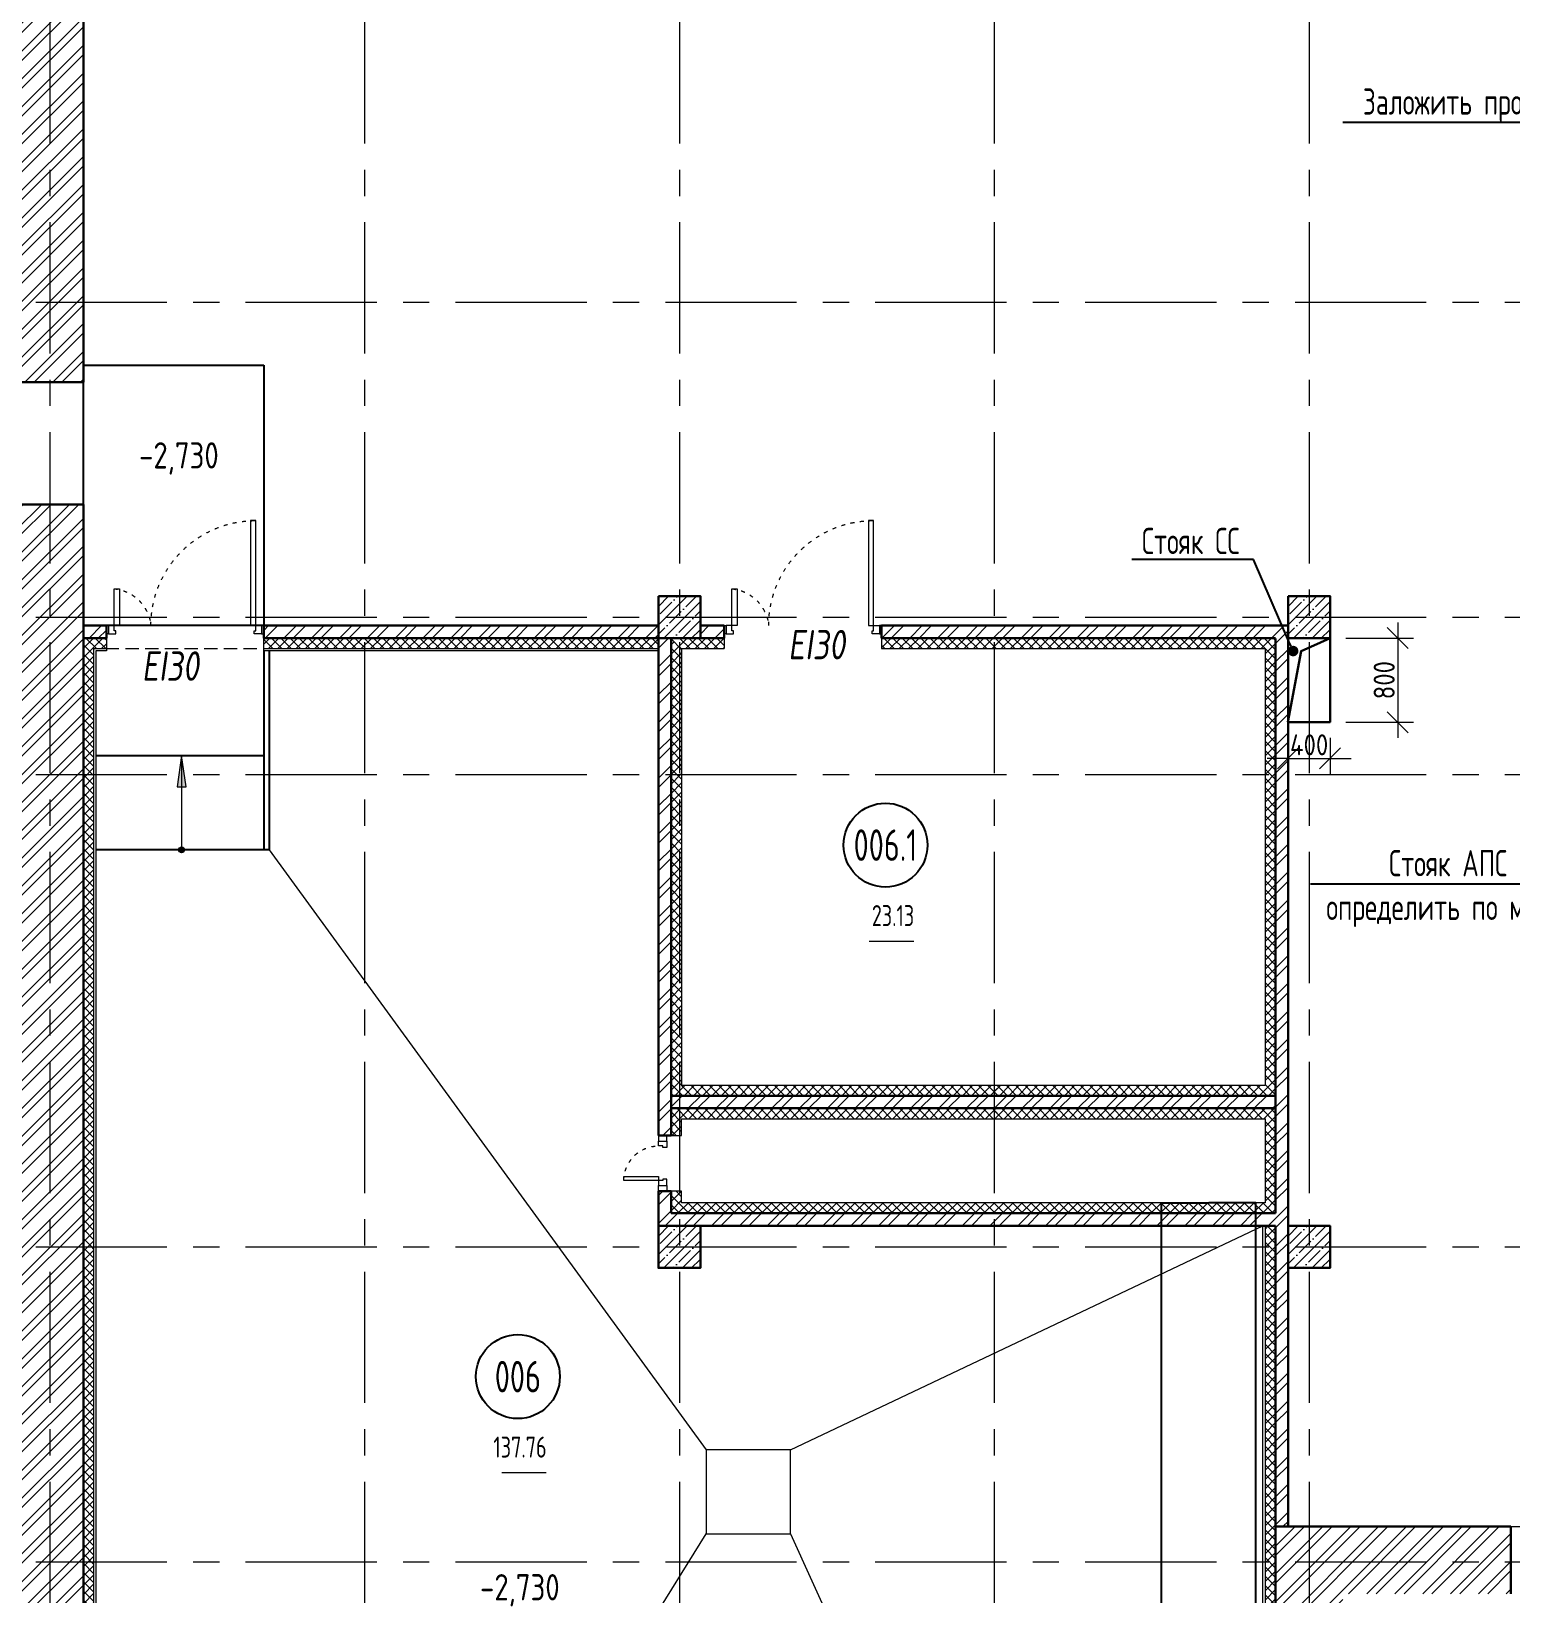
# Model space of a CAD drawing. Header units: millimetres. Extents: x -8689834 to 9419935, y 0 to 233063.
# Drawn here: x -347349 to -333251, y 91296 to 106183 of the extents above; entities that cross this region are included whole.
import ezdxf
from ezdxf import colors
from ezdxf.entities.mleader import LeaderData, LeaderLine
from ezdxf.enums import TextEntityAlignment as Align
from ezdxf.math import Vec2, Vec3

# ---------------------------------------------------------------- set-up
doc = ezdxf.new("R2010")
doc.units = ezdxf.units.MM
doc.header["$MEASUREMENT"] = 0
for name, pattern in [('ACAD_ISO03W100', [30, 12, -18]), ('ADSK_Штриховая_ш2 п1', [3, 2, -1]), ('CENTER', [2, 1.25, -0.25, 0.25, -0.25]), ('TRATTEGGIATA', [0.75, 0.5, -0.25])]:
    doc.linetypes.add(name, pattern=pattern)
doc.layers.get('0').update_dxf_attribs({"color": 250, "lineweight": 9})
for name, color, linetype, lineweight in [('АР_Двери', 175, 'Continuous', 18), ('АР_Колонны', 250, 'Continuous', 30), ('АР_Колонны Штрих', 250, 'Continuous', 5), ('АР_Лестницы', 250, 'Continuous', 15), ('АР_Маркер экспликации', 239, 'Continuous', 13), ('АР_МосжилНии_Стены', 127, 'Continuous', 30), ('АР_Номер помещения', 1, 'Continuous', 25), ('АР_Оси', 195, 'Continuous', 9), ('АР_Отметки', 250, 'Continuous', 15), ('АР_Перегородки кирпич', 244, 'Continuous', 30), ('АР_Перегородки_кирпич_Штрих', 244, 'Continuous', 5), ('АР_Помещения_площадь', 19, 'Continuous', 9), ('АР_тонкая линия', 250, 'Continuous', 0), ('АР_Штриховка кирпич', 250, 'Continuous', 9), ('Отв.СС', 234, 'Continuous', 9), ('Подвал', 250, 'Continuous', 30), ('СС_СКК_Лоток', 170, 'Continuous', 25), ('Штриховка', 7, 'Continuous', 5)]:
    doc.layers.add(name, color=color, linetype=linetype, lineweight=lineweight)
doc.layers.add('АР_ПБ_Двери', color=7, linetype='Continuous', lineweight=15, true_color=0xdb0000)
for name, color, linetype in [('АР_Таблицы', 250, 'Continuous'), ('м_0_воздухозабор', 132, 'Continuous'), ('М_ОВ-АР венткамеры', 132, 'Continuous'), ('Тонкая', 7, 'Continuous')]:
    doc.layers.add(name, color=color, linetype=linetype)
doc.styles.add('GOST Common', font='GOST Common.ttf', dxfattribs={"width": 0.9, "height": 200})
doc.styles.add('ISOCPEUR', font='isocpeur.ttf', dxfattribs={"width": 0.7})
doc.styles.get("Standard").update_dxf_attribs({"font": 'isocpeur.ttf', "width": 0.7})
doc.styles.add('Архитект', font='isocpeur.ttf', dxfattribs={"width": 0.8, "oblique": 8})
doc.dimstyles.new('ADSK_Основной_2_мм', dxfattribs={"dimscale": 304.8, "dimtxt": 201.142999, "dimasz": 0.656168, "dimexe": 0.492126, "dimexo": 0.492126, "dimgap": 0.098425, "dimtad": 1, "dimdec": 1, "dimrnd": 0.1, "dimdsep": 46, "dimtxsty": 'GOST Common', "dimblk1": 'OBLIQUE', "dimblk2": 'OBLIQUE', "dimsah": 1, "dimcen": 0.09, "dimdle": 0.492126, "dimazin": 2, "dimtfac": 1, "dimtdec": 4, "dimtix": 1, "dimtmove": 0, "dimatfit": 3, "dimfxl": 1, "dimtvp": 1, "dimtolj": 1, "dimtzin": 0, "dimlwd": 20, "dimlwe": 20, "dimarcsym": 2})

# ---------------------------------------------------------------- blocks, each defined once
blk = doc.blocks.new('*U259')
at = {"layer": 'АР_Номер помещения', "color": 7}
blk.add_circle((-21437, 450), 400, dxfattribs=at)
at = {"layer": 'АР_Помещения_площадь', "color": 7}
blk.add_line((-21168, -468), (-21591, -468), dxfattribs=at)
at = {"color": 7, "style": 'ISOCPEUR', "width": 0.7, "flags": 1}
blk.add_attdef('КАТЕГОРИЯ', (-499, -2092), '', height=250, dxfattribs=at)
at = {"layer": 'АР_Номер помещения', "color": 7, "style": 'ISOCPEUR', "width": 0.7}
blk.add_attdef('НОМЕР_ПОМЕЩЕНИЯ', text='', height=300, dxfattribs=at).set_placement((-21437, 450), align=Align.MIDDLE_CENTER)
at = {"layer": 'АР_Помещения_площадь', "color": 7, "lineweight": 30, "width": 0.7, "flags": 104}
blk.add_attdef('ИМЯ_ПОМЕЩЕНИЯ', text='', height=100, dxfattribs=at).set_placement((158, 1217), align=Align.MIDDLE_CENTER)
at = {"layer": 'АР_Помещения_площадь', "color": 7, "style": 'ISOCPEUR', "width": 0.7}
blk.add_attdef('ПЛОЩАДЬ_ПОМЕЩЕНИЯ', text='', height=200, dxfattribs=at).set_placement((-21163, -221), align=Align.MIDDLE_RIGHT)
blk = doc.blocks.new('Полуторная_на лестницу')
for points in [[(75, 80), (75, 1080), (125, 1080), (125, 80)], [(1375, 430), (1375, 80), (1425, 80), (1425, 430)]]:
    blk.add_lwpolyline(points, close=True)
for points in [[(0, 0), (0, 80), (20, 80), (20, 0), (0, 0)], [(20, 80), (20, 0), (90, 0), (90, 30), (75, 30), (75, 80), (20, 80)], [(1480, 80), (1480, 0), (1410, 0), (1410, 30), (1425, 30), (1425, 80), (1480, 80)], [(1500, 0), (1500, 80), (1480, 80), (1480, 0), (1500, 0)]]:
    blk.add_lwpolyline(points)
at = {"linetype": 'ACAD_ISO03W100', "ltscale": 3}
for centre, radius, start, end in [((75, 80), 1000, 0, 90), ((1465, 40), 392, 95.9075, 174.0925)]:
    blk.add_arc(centre, radius, start, end, dxfattribs=at)
blk = doc.blocks.new('_DotSmall')
at = {"color": 0, "linetype": 'ByBlock', "const_width": 0.5}
blk.add_lwpolyline([(-0.0625, 0, 1), (0.0625, 0, 1)], format="xyb", close=True, dxfattribs=at)
blk = doc.blocks.new('*U815')
h = blk.add_hatch(color=256)
h.dxf.hatch_style = 1
edge = h.paths.add_edge_path()
edge.add_arc((0, 0), 27.6, 359.64, 719.64)
h = blk.add_hatch(color=256)
h.dxf.hatch_style = 1
h.paths.add_polyline_path([(599, -44), (599, 44), (899, 0)])
blk.add_line((899, 0), (0, 0))
blk.add_lwpolyline([(599, 44), (599, -44), (899, 0), (599, 44)])
blk.add_circle((0, 0), 27.6)
blk = doc.blocks.new('_Dot')
at = {"color": 0, "linetype": 'ByBlock', "lineweight": -2}
blk.add_line((-0.5, 0), (-1, 0), dxfattribs=at)
at = {"color": 0, "linetype": 'ByBlock', "const_width": 0.5}
blk.add_lwpolyline([(-0.25, 0, 1), (0.25, 0, 1)], format="xyb", close=True, dxfattribs=at)
blk = doc.blocks.new('_Oblique')
at = {"color": 0, "linetype": 'ByBlock', "lineweight": -2}
blk.add_line((-0.5, -0.5), (0.5, 0.5), dxfattribs=at)
blk = doc.blocks.new('*D1382')
at = {"layer": 'Отв.СС', "color": 0, "lineweight": 20, "transparency": 16777216}
for p, q in [((-334327, 100551), (-334327, 99450)), ((-334822, 100401), (-334177, 100401)), ((-334822, 99600), (-334177, 99600))]:
    blk.add_line(p, q, dxfattribs=at)
at = {"layer": 'Отв.СС', "color": 0, "lineweight": 20, "transparency": 16777216, "xscale": 200, "yscale": 200, "zscale": 200}
for p, rotation in [((-334327, 100401), 90), ((-334327, 99600), 270)]:
    blk.add_blockref('_Oblique', p, dxfattribs=dict(at, rotation=rotation))
at = {"layer": 'Отв.СС', "color": 0, "transparency": 16777216, "insert": (-334457, 100000), "char_height": 200, "attachment_point": 5, "rotation": 90, "style": 'GOST Common'}
blk.add_mtext('\\A1;800', dxfattribs=at)
blk = doc.blocks.new('*D1383')
at = {"layer": 'Отв.СС', "color": 0, "lineweight": 20, "transparency": 16777216}
for p, q in [((-335372, 99450), (-335372, 99104)), ((-334972, 99450), (-334972, 99104)), ((-335372, 99254), (-335572, 99254)), ((-335372, 99254), (-334972, 99254)), ((-334972, 99254), (-334772, 99254))]:
    blk.add_line(p, q, dxfattribs=at)
at = {"layer": 'Отв.СС', "color": 0, "lineweight": 20, "transparency": 16777216, "xscale": 200, "yscale": 200, "zscale": 200}
blk.add_blockref('_Oblique', (-335372, 99254), dxfattribs=at)
at = {"layer": 'Отв.СС', "color": 0, "lineweight": 20, "transparency": 16777216, "xscale": 200, "yscale": 200, "zscale": 200, "rotation": 180}
blk.add_blockref('_Oblique', (-334972, 99254), dxfattribs=at)
at = {"layer": 'Отв.СС', "color": 0, "transparency": 16777216, "insert": (-335172, 99384), "char_height": 200, "attachment_point": 5, "style": 'GOST Common'}
blk.add_mtext('\\A1;400', dxfattribs=at)
blk = doc.blocks.new('*U289')
for points in [[(0, 0), (0, -80), (55, -80), (55, 0), (0, 0)], [(55, -80), (55, 0), (115, 0), (115, -40), (100, -40), (100, -80), (55, -80)], [(475, -80), (475, 0), (415, 0), (415, -40), (430, -40), (430, -80), (475, -80)], [(530, 0), (530, -80), (475, -80), (475, 0), (530, 0)]]:
    blk.add_lwpolyline(points)
blk.add_lwpolyline([(100, -80), (100, -410), (140, -410), (140, -80)], close=True)
at = {"linetype": 'ACAD_ISO03W100', "ltscale": 3}
blk.add_arc((100, -80), 330, 270, 0, dxfattribs=at)

msp = doc.modelspace()

# ---------------------------------------------------------------- hatches: boundary and pattern name
at = {"layer": 'АР_Колонны Штрих', "ltscale": 100}
h = msp.add_hatch(dxfattribs=at)
h.set_pattern_fill('ANSI35', color=256, scale=500)
h.set_pattern_definition([(45, (-1298424.17, 140672.16), (-88.388348, 88.388348), []), (45, (-1298335.78, 140672.16), (-88.388348, 88.388348), [156.25, -31.25, 0, -31.25])])
h.paths.add_polyline_path([(-340972.071, 100800.682), (-341372.071, 100800.682), (-341372.071, 100400.682), (-340972.071, 100400.682)])
h = msp.add_hatch(dxfattribs=at)
h.set_pattern_fill('ANSI35', color=256, scale=500)
h.set_pattern_definition([(45, (-1292424.17, 140672.16), (-88.388348, 88.388348), []), (45, (-1292335.78, 140672.16), (-88.388348, 88.388348), [156.25, -31.25, 0, -31.25])])
h.paths.add_polyline_path([(-334972.071, 100800.682), (-335372.071, 100800.682), (-335372.071, 100400.682), (-334972.071, 100400.682)])
h = msp.add_hatch(dxfattribs=at)
h.set_pattern_fill('ANSI35', color=256, scale=500)
h.set_pattern_definition([(45, (-1298424.17, 134672.16), (-88.388348, 88.388348), []), (45, (-1298335.78, 134672.16), (-88.388348, 88.388348), [156.25, -31.25, 0, -31.25])])
h.paths.add_polyline_path([(-340972.071, 94800.682), (-341372.071, 94800.682), (-341372.071, 94400.682), (-340972.071, 94400.682)])
h = msp.add_hatch(dxfattribs=at)
h.set_pattern_fill('ANSI35', color=256, scale=500)
h.set_pattern_definition([(45, (-1292424.17, 134672.16), (-88.388348, 88.388348), []), (45, (-1292335.78, 134672.16), (-88.388348, 88.388348), [156.25, -31.25, 0, -31.25])])
h.paths.add_polyline_path([(-334972.071, 94800.682), (-335372.071, 94800.682), (-335372.071, 94400.682), (-334972.071, 94400.682)])
at = {"layer": 'АР_Перегородки_кирпич_Штрих', "ltscale": 100}
h = msp.add_hatch(dxfattribs=at)
h.set_pattern_fill('ANSI32', color=256, scale=500)
h.set_pattern_definition([(45, (-1987.01, 0), (-132.58252, 132.58252), []), (45, (-1898.62, 0), (-132.58252, 132.58252), [])])
h.paths.add_polyline_path([(-346633.349, 100520.685), (-346852.192, 100520.682), (-346852.192, 100400.682), (-346633.349, 100400.682)])
h.paths.add_polyline_path([(-341372.071, 100520.715), (-345133.349, 100520.682), (-345133.349, 100440.685), (-345133.349, 100400.682), (-341372.071, 100400.682)])
h = msp.add_hatch(dxfattribs=at)
h.set_pattern_fill('ANSI32', color=256, scale=500)
h.paths.add_polyline_path([(-335372.192, 100516.93), (-339246.72, 100520.682), (-339246.766, 100400.682), (-335492.192, 100400.682), (-335492.192, 99100.682), (-335372.192, 99100.682)])
h.paths.add_polyline_path([(-335372.192, 99100.682), (-335492.192, 99100.682), (-335492.192, 94600.682), (-335372.192, 94600.682)])
h.paths.add_polyline_path([(-335372.192, 94600.682), (-335492.192, 94600.682), (-335492.192, 91935.682), (-335372.192, 91935.682)])
h.paths.add_polyline_path([(-340746.766, 100457.517), (-340746.766, 100456.101), (-340746.766, 100455.885)], flags=16)
h.paths.add_polyline_path([(-340746.766, 100440.685), (-340746.766, 100520.682), (-340972.071, 100520.462), (-340972.071, 100400.682), (-340746.766, 100400.682), (-340746.766, 100438.825)])
h = msp.add_hatch(dxfattribs=at)
h.set_pattern_fill('ANSI32', color=256, scale=500)
h.paths.add_polyline_path([(-341251.998, 100400.682), (-341371.998, 100400.682), (-341372.037, 95661.938), (-341252.037, 95661.936), (-341252.056, 95903.754), (-341252.058, 95903.754), (-341252.058, 95644.986), (-341252, 95644.986), (-341252, 95903.754), (-341252.056, 95903.754), (-341252.06, 95644.986), (-341252.058, 95644.986), (-341252.058, 95903.754)])
h = msp.add_hatch(dxfattribs=at)
h.set_pattern_fill('ANSI32', color=256, scale=500)
h.set_pattern_definition([(45, (0, 16.98), (-132.58252, 132.58252), []), (45, (88.39, 16.98), (-132.58252, 132.58252), [])])
h.paths.add_polyline_path([(-341252.056, 96040.662), (-341252.056, 95920.737), (-335592.192, 95920.737), (-335492.192, 95920.737), (-335492.192, 96040.662)])
h = msp.add_hatch(dxfattribs=at)
h.set_pattern_fill('ANSI32', color=256, scale=500)
h.paths.add_polyline_path([(-341251.963, 94920.607), (-341252.058, 95131.938), (-341372.067, 95131.938), (-341372.067, 94800.682), (-335492.192, 94800.682), (-335492.192, 94920.607)])
at = {"layer": 'АР_Штриховка кирпич', "ltscale": 100}
h = msp.add_hatch(dxfattribs=at)
h.set_pattern_fill('ANSI32', color=256, scale=500)
h.paths.add_polyline_path([(-347492.244, 102840.392), (-346852.14, 102840.392), (-346852.071, 106850.682), (-347492.192, 106340.682)])
h.paths.add_polyline_path([(-347492.101, 89148.636), (-346852.071, 89148.636), (-346852.143, 101675.392), (-347492.241, 101675.392)])
h.paths.add_polyline_path([(-346852.059, 87848.636), (-347492.083, 87848.636), (-347492.071, 83698.48), (-346852.071, 83698.48)])
h = msp.add_hatch(dxfattribs=at)
h.set_pattern_fill('ANSI32', color=256, scale=500)
h.set_pattern_definition([(45, (-1298418.67, 164822.8), (-132.58252, 132.58252), []), (45, (-1298330.29, 164822.8), (-132.58252, 132.58252), [])])
h.paths.add_polyline_path([(-335492.192, 83192.411), (-334852.192, 83192.411), (-334852.192, 91294.874), (-333250.926, 91296.087), (-333250.926, 91935.278), (-335492.192, 91935.682)])
at = {"layer": 'Штриховка', "transparency": 33554636}
h = msp.add_hatch(dxfattribs=at)
h.set_pattern_fill('ANSI37', color=256, scale=500)
h.paths.add_polyline_path([(-341371.998, 100400.682), (-344172.071, 100400.682), (-344172.071, 100300.682), (-341371.999, 100300.682)])
h.paths.add_polyline_path([(-344172.071, 100400.682), (-345133.707, 100400.682), (-345133.707, 100300.682), (-344172.071, 100300.682)])
h.paths.add_polyline_path([(-346633.35, 100400.682), (-346852.192, 100400.682), (-346852.192, 99100.682), (-346752.192, 99100.682), (-346752.192, 100300.682), (-346633.349, 100300.682)])
h.paths.add_polyline_path([(-346752.192, 99100.682), (-346852.192, 99100.682), (-346852.192, 94600.682), (-346752.192, 94600.682)])
h.paths.add_polyline_path([(-335492.192, 94800.682), (-335592.192, 94800.682), (-335592.192, 94600.682), (-335492.192, 94600.682)])
h.paths.add_polyline_path([(-335492.192, 95920.737), (-338172.071, 95920.737), (-338172.071, 95820.717), (-335592.192, 95820.699), (-335592.192, 95020.645), (-335592.192, 94920.607), (-335492.192, 94920.607)])
h.paths.add_polyline_path([(-336922.834, 83292.411), (-336923, 83192.411), (-335492.192, 83192.411), (-335492.192, 91935.682), (-335492.192, 94600.682), (-335592.192, 94600.682), (-335592.192, 83292.411)])
h.paths.add_polyline_path([(-337042.996, 83192.411), (-337042.831, 83292.411), (-341231.827, 83292.411), (-341231.827, 82785.682), (-346752.192, 82785.682), (-346752.192, 87848.636), (-346852.192, 87848.636), (-346852.192, 82685.682), (-341131.827, 82685.682), (-341131.827, 83192.411)])
h = msp.add_hatch(dxfattribs=at)
h.set_pattern_fill('ANSI37', color=256, scale=500)
h.paths.add_polyline_path([(-338172.071, 96140.696), (-341152.006, 96140.736), (-341152.001, 99100.28), (-341252.001, 99100.682), (-341252.006, 96040.737), (-338172.071, 96040.696)])
h.paths.add_polyline_path([(-335592.212, 96140.662), (-338172.071, 96140.696), (-338172.071, 96040.696), (-335592.213, 96040.662)])
h.paths.add_polyline_path([(-341251.998, 100400.682), (-341151.998, 100300.014), (-341152.001, 99100.682), (-341252.001, 99100.682)])
h = msp.add_hatch(dxfattribs=at)
h.set_pattern_fill('ANSI37', color=256, scale=500)
h.paths.add_polyline_path([(-338172.071, 100400.682), (-339246.766, 100400.682), (-339246.766, 100300.682), (-338172.071, 100300.682)])
h.paths.add_polyline_path([(-335492.192, 100400.682), (-338172.071, 100400.682), (-338172.071, 100300.682), (-335592.192, 100300.682), (-335592.192, 99100.682), (-335492.192, 99100.682)])
h.paths.add_polyline_path([(-335492.192, 99100.682), (-335592.192, 99100.682), (-335592.191, 96140.662), (-338172.071, 96140.696), (-338172.071, 96040.696), (-335592.213, 96040.662), (-335492.192, 96040.662)])
h.paths.add_polyline_path([(-340746.766, 100400.682), (-341172.071, 100400.682), (-341172.071, 99100.682), (-341152.001, 99100.682), (-341151.998, 100300.682), (-340746.766, 100300.682)])
h = msp.add_hatch(dxfattribs=at)
h.set_pattern_fill('ANSI37', color=256, scale=500)
h.paths.add_polyline_path([(-338172.071, 95920.737), (-341172.071, 95920.737), (-341172.071, 95661.935), (-341152.066, 95661.935), (-341152.058, 95820.737), (-338172.071, 95820.737)])
h.paths.add_polyline_path([(-335592.192, 95920.737), (-338172.071, 95920.737), (-338172.071, 95820.737), (-335592.192, 95820.699)])
h.paths.add_polyline_path([(-335592.192, 95020.682), (-338172.071, 95020.682), (-338172.071, 94920.704), (-335592.192, 94920.682)])
h.paths.add_polyline_path([(-338172.071, 95020.682), (-341152.058, 95020.682), (-341152.058, 95131.938), (-341172.071, 95131.938), (-341172.071, 94920.744), (-338172.071, 94920.704)])
h.paths.add_polyline_path([(-341172.071, 95131.938), (-341252.058, 95131.938), (-341252.058, 94920.745), (-341172.071, 94920.744)])
h.paths.add_polyline_path([(-341172.071, 95920.737), (-341252.007, 95920.737), (-341252.007, 95661.936), (-341172.071, 95661.935)])
h = msp.add_hatch(dxfattribs=at)
h.set_pattern_fill('ANSI37', color=256, scale=500)
h.paths.add_polyline_path([(-346482.192, 89524.659), (-346752.192, 89524.659), (-346752.192, 94600.682), (-346852.192, 94600.682), (-346852.192, 89424.659), (-346482.192, 89424.659)])
h.paths.add_polyline_path([(-346482.192, 89304.659), (-346852.192, 89304.659), (-346852.192, 89148.636), (-346752.192, 89148.636), (-346752.192, 89204.659), (-346482.192, 89204.659)])

# ---------------------------------------------------------------- linework, layer by layer
at = {"color": 1, "lineweight": 30}
msp.add_lwpolyline([(-335372.071, 100400.688), (-334972.084, 100400.688), (-334972.084, 99600.311), (-335372.071, 99600.311)], close=True, dxfattribs=at)
at = {"layer": 'АР_Колонны', "ltscale": 100}
for points in [[(-341372.071, 100800.682), (-340972.071, 100800.682), (-340972.071, 100400.682), (-341372.071, 100400.682)], [(-335372.071, 100800.682), (-334972.071, 100800.682), (-334972.071, 100400.682), (-335372.071, 100400.682)], [(-341372.071, 94800.682), (-340972.071, 94800.682), (-340972.071, 94400.682), (-341372.071, 94400.682)], [(-335372.071, 94800.682), (-334972.071, 94800.682), (-334972.071, 94400.682), (-335372.071, 94400.682)]]:
    msp.add_lwpolyline(points, close=True, dxfattribs=at)
at = {"layer": 'АР_МосжилНии_Стены', "ltscale": 100}
for p, q in [((-346852.192, 102840.392), (-346852.192, 106850.682)), ((-346852.192, 102840.392), (-347492.192, 102840.392)), ((-346852.192, 101675.392), (-347492.192, 101675.392)), ((-346852.192, 89276.668), (-346852.192, 101675.392)), ((-335492.192, 91935.682), (-333250.926, 91935.682)), ((-335492.192, 83192.411), (-335492.192, 91935.682)), ((-333250.926, 91935.682), (-333250.926, 91295.682))]:
    msp.add_line(p, q, dxfattribs=at)
at = {"layer": 'АР_Оси', "linetype": 'CENTER', "ltscale": 1000}
for p, q in [((-347172.071, 134363.151), (-347172.071, 78630.803)), ((-344172.071, 134363.151), (-344172.071, 78630.803)), ((-341172.071, 134363.151), (-341172.071, 78630.803)), ((-338172.071, 134363.151), (-338172.071, 78630.803)), ((-335172.071, 134363.151), (-335172.071, 78630.803)), ((-359305.765, 103600.682), (-276127.363, 103600.682)), ((-359305.765, 100600.682), (-276127.363, 100600.682)), ((-359305.765, 99100.682), (-276127.363, 99100.682)), ((-359305.765, 94600.682), (-276127.363, 94600.682)), ((-359305.765, 91600.682), (-276127.363, 91600.682))]:
    msp.add_line(p, q, dxfattribs=at)
at = {"layer": 'АР_Перегородки кирпич', "linetype": 'Continuous', "ltscale": 100}
for p, q in [((-346852.192, 100520.682, -1.378), (-346633.349, 100520.685, -1.084)), ((-346633.349, 100400.682, -1.084), (-346633.349, 100520.685, -1.084)), ((-345133.349, 100520.682, -1.084), (-341372.071, 100520.715, 1.924)), ((-345133.349, 100400.685, -1.084), (-345133.349, 100520.685, -1.084)), ((-340972.071, 100520.682), (-340746.766, 100520.682)), ((-340746.766, 100400.682, -1.196), (-340746.766, 100520.682, -1.196)), ((-339246.766, 100400.682), (-339246.766, 100520.682)), ((-339246.766, 100520.682), (-335372.071, 100520.682)), ((-346852.192, 100400.682, -1.378), (-346633.349, 100400.682, -1.084)), ((-345133.349, 100400.682, -1.084), (-340746.766, 100400.682, -1.196)), ((-341372.067, 95661.938), (-341371.998, 100400.682)), ((-341371.998, 100400.682), (-341251.998, 100400.682)), ((-341251.998, 100400.682), (-341252.007, 95661.936)), ((-339246.766, 100400.682, -1.266), (-335492.192, 100400.682, -1.442)), ((-335492.192, 100396.934), (-335492.192, 94920.607)), ((-335372.192, 100396.934), (-335372.192, 91935.682)), ((-341252.007, 95661.936), (-341372.067, 95661.938)), ((-341252.067, 95131.938), (-341372.067, 95131.938)), ((-341372.067, 95131.938), (-341372.067, 94800.682)), ((-341252.07, 94920.745), (-341252.058, 95131.938)), ((-336578.802, 94920.682), (-341252.07, 94920.745)), ((-335492.192, 94920.607), (-341251.963, 94920.607)), ((-341372.067, 94800.682), (-336578.802, 94800.682)), ((-341251.963, 94800.682), (-335492.192, 94800.682)), ((-335492.192, 94800.682), (-335492.192, 91935.682))]:
    msp.add_line(p, q, dxfattribs=at)
msp.add_lwpolyline([(-341252.056, 95920.737), (-335492.192, 95920.737), (-335492.192, 96040.662), (-341252.056, 96040.662)], close=True, dxfattribs=at)
at = {"layer": 'АР_тонкая линия', "linetype": 'ADSK_Штриховая_ш2 п1', "ltscale": 100}
msp.add_line((-333250.926, 91935.682), (-331750.926, 91935.682, 1.084), dxfattribs=at)
at = {"layer": 'АР_тонкая линия', "color": 18, "ltscale": 500, "true_color": 0x000000, "elevation": -1.084}
msp.add_lwpolyline([(-346852.192, 101503.971), (-346852.192, 103001.509), (-345133.349, 103001.509), (-345133.304, 100520.682), (-346852.192, 100520.682), (-346852.192, 101503.971), (-346852.192, 101503.971)], dxfattribs=at)
at = {"layer": 'АР_тонкая линия', "color": 1, "lineweight": 30, "ltscale": 100}
msp.add_lwpolyline([(-335373.952, 99600.741), (-335248.393, 100276.834), (-334972.071, 100400.688)], dxfattribs=at)
at = {"layer": 'м_0_воздухозабор', "linetype": 'Continuous'}
for p, q in [((-336578.802, 84391.06), (-336578.802, 95020.682)), ((-336578.802, 95020.682), (-336128.802, 95020.682)), ((-335678.802, 95020.682), (-336128.802, 95020.682)), ((-335678.802, 84391.06), (-335678.802, 95020.682))]:
    msp.add_line(p, q, dxfattribs=at)
at = {"layer": 'М_ОВ-АР венткамеры', "linetype": 'ByBlock'}
msp.add_lwpolyline([(-341252.056, 95920.737), (-341252.056, 96040.737), (-335592.213, 96040.662)], dxfattribs=at)
at = {"layer": 'Подвал', "linetype": 'TRATTEGGIATA', "lineweight": 13, "ltscale": 250}
msp.add_line((-346637.776, 100300.682, -1.378), (-345133.707, 100300.682, -1.378), dxfattribs=at)
at = {"layer": 'Подвал', "lineweight": 13, "ltscale": 500}
for p, q in [((-345083.131, 98383.542, -1.096), (-340917.198, 92667.358, -0.063)), ((-340115.679, 92667.358, -0.063), (-335611.778, 94800.682, -1.378)), ((-345432.192, 84612.053), (-340917.198, 91865.633, -0.063)), ((-340115.679, 91865.633, -0.063), (-336800.617, 84612.053))]:
    msp.add_line(p, q, dxfattribs=at)
msp.add_lwpolyline([(-340917.198, 91865.633), (-340115.679, 91865.633), (-340115.679, 92667.358), (-340917.198, 92667.358)], close=True, dxfattribs=at)
at = {"layer": 'Тонкая', "ltscale": 100}
for p, q in [((-345133.188, 100281.554, -1.096), (-345133.131, 98383.542, -1.096)), ((-345083.188, 100281.554, -1.096), (-345083.131, 98383.542, -1.096)), ((-346732.192, 99282.466, -1.096), (-345133.158, 99282.466, -1.096)), ((-345083.131, 98383.542, -1.096), (-346732.192, 98383.542, -1.096))]:
    msp.add_line(p, q, dxfattribs=at)
msp.add_lwpolyline([(-346852.192, 103001.509), (-345133.349, 103001.509)], dxfattribs=at)
at = {"layer": 'Тонкая', "ltscale": 100, "elevation": -1.084}
msp.add_lwpolyline([(-345133.349, 103001.509), (-345133.349, 100520.701), (-345133.349, 100520.701), (-345133.349, 100520.701), (-346852.192, 100520.849), (-346852.192, 101503.971), (-346852.192, 101503.971), (-346852.192, 102885.984)], dxfattribs=at)
at = {"layer": 'Штриховка', "transparency": 33554636}
for p, q in [((-340746.766, 100400.682), (-340746.766, 100300.682)), ((-339246.766, 100400.682), (-339246.766, 100300.682)), ((-341151.998, 100300.682), (-341152.006, 96140.736)), ((-341152.006, 96140.736), (-335592.212, 96140.662))]:
    msp.add_line(p, q, dxfattribs=at)
for points, elevation in [([(-346633.35, 100400.682), (-346633.349, 100280.682), (-346732.192, 100280.682), (-346732.192, 89544.659)], -1.378), ([(-341371.998, 100280.682), (-345133.707, 100280.682), (-345133.707, 100400.682)], -1.378), ([(-346752.192, 89524.659), (-346752.192, 100300.682), (-346633.349, 100300.682)], -1.084), ([(-345133.349, 100300.682), (-341371.999, 100300.682)], -1.084), ([(-341151.998, 100300.682), (-340746.766, 100300.682)], -1.084), ([(-339246.766, 100300.682), (-335592.192, 100300.682), (-335592.191, 96140.662)], -1.084), ([(-335592.192, 94800.682), (-335592.192, 83292.411), (-336823.022, 83292.411)], -1.084), ([(-336802.991, 83309.483), (-335610.91, 83307.275), (-335611.778, 94800.682)], -1.378)]:
    msp.add_lwpolyline(points, dxfattribs=dict(at, elevation=elevation))
msp.add_lwpolyline([(-341252.007, 95661.936), (-341152.066, 95661.935), (-341152.058, 95820.737), (-335592.192, 95820.699), (-335592.192, 95020.645), (-341152.058, 95020.682), (-341152.058, 95131.938), (-341252.058, 95131.938)], dxfattribs=at)

# ---------------------------------------------------------------- block references
at = {"layer": 'АР_Двери', "xscale": -1}
for p in [(-345133.349, 100440.685, -1.084), (-339246.766, 100440.682)]:
    msp.add_blockref('Полуторная_на лестницу', p, dxfattribs=at)
at = {"layer": 'АР_Двери', "xscale": -1, "rotation": 270}
msp.add_blockref('*U289', (-341292.067, 95131.938), dxfattribs=at)
at = {"layer": 'АР_Лестницы', "ltscale": 100, "rotation": 89.99999999999997}
msp.add_blockref('*U815', (-345915.852, 98383.542, -1.096), dxfattribs=at)
at = {"layer": 'АР_Маркер экспликации', "color": 7}
ref = msp.add_blockref('*U259', (-317772.009, 97978.643), dxfattribs=at)
ref.add_attrib('НОМЕР_ПОМЕЩЕНИЯ', '006.1', dxfattribs={"layer": 'АР_Номер помещения', "color": 7, "height": 300, "style": 'ISOCPEUR', "width": 0.7}).set_placement((-339209.286, 98428.683), align=Align.MIDDLE_CENTER)
ref.add_attrib('ПЛОЩАДЬ_ПОМЕЩЕНИЯ', '23.13', dxfattribs={"layer": 'АР_Помещения_площадь', "color": 7, "height": 200, "style": 'ISOCPEUR', "width": 0.7}).set_placement((-338935.306, 97757.158), align=Align.MIDDLE_RIGHT)
ref = msp.add_blockref('*U259', (-321274.746, 92914.459, 1.962), dxfattribs=at)
ref.add_attrib('НОМЕР_ПОМЕЩЕНИЯ', '006', dxfattribs={"layer": 'АР_Номер помещения', "color": 7, "height": 300, "style": 'ISOCPEUR', "width": 0.7}).set_placement((-342712.022, 93364.5, 1.962), align=Align.MIDDLE_CENTER)
ref.add_attrib('ПЛОЩАДЬ_ПОМЕЩЕНИЯ', '137.76', dxfattribs={"layer": 'АР_Помещения_площадь', "color": 7, "height": 200, "style": 'ISOCPEUR', "width": 0.7}).set_placement((-342438.042, 92692.975, 1.962), align=Align.MIDDLE_RIGHT)

# ---------------------------------------------------------------- texts
at = {"layer": 'АР_ПБ_Двери', "lineweight": 35, "style": 'Архитект', "oblique": 8, "width": 0.8}
for p in [(-340136.733, 100198.711), (-346294.432, 99994.645)]:
    msp.add_text('EI30', height=280, dxfattribs=at).set_placement(p)

# ---------------------------------------------------------------- dimensions: what is measured, and where the dimension line sits
at = {"layer": 'Отв.СС', "color": 1}
dim = msp.add_linear_dim(base=(-334327.484, 99600.311), p1=(-334972.084, 100400.682), p2=(-334972.084, 99600.311), angle=90, text='800', dimstyle='ADSK_Основной_2_мм', override={"dimpost": '<>'}, dxfattribs=at)
dim.commit()
dim.dimension.update_dxf_attribs({"geometry": '*D1382', "text_midpoint": (-334457.484, 100000.496)})
dim = msp.add_linear_dim(base=(-334972.084, 99253.769), p1=(-335372.071, 99600.311), p2=(-334972.084, 99600.311), dimstyle='ADSK_Основной_2_мм', override={"dimpost": '<>'}, dxfattribs=at)
dim.commit()
dim.dimension.update_dxf_attribs({"geometry": '*D1383', "text_midpoint": (-335172.078, 99383.769)})

# ---------------------------------------------------------------- leaders
at = {"layer": 'АР_Отметки'}
ml = msp.add_multileader_mtext('Standard', dxfattribs=at)
ml.set_content('{\\W0.8;-2,430}', color=256, style='ISOCPEUR')
ml.set_leader_properties(color=256, linetype='Continuous', lineweight=-1)
ml.set_arrow_properties(name='DOTSMALL')
ml.build(insert=Vec2(0, 0))
ml.multileader.update_dxf_attribs({"has_text_frame": 1, "text_left_attachment_type": 4, "text_right_attachment_type": 4, "dogleg_length": 100, "arrow_head_size": 180})
ctx = ml.context
ctx.base_point, ctx.char_height, ctx.arrow_head_size, ctx.landing_gap_size, ctx.plane_origin = Vec3(-336711.886, 117132.656), 250, 180, 50, Vec3(-335659.193, 115477.482)
ctx.left_attachment, ctx.right_attachment = 4, 4
notes = []
notes.append((ctx, [(0, (0, 0, 0), (0, 0), (1, 0), 1, [])]))
ctx.mtext.insert, ctx.mtext.width, ctx.mtext.line_spacing_style, ctx.mtext.flow_direction = Vec3(-336661.886, 117465.989), 852.69703, 2, 5
ml = msp.add_multileader_mtext('Standard', dxfattribs=at)
ml.set_content('{\\W0.8;-2,730}', color=256, style='ISOCPEUR')
ml.set_leader_properties(color=256, linetype='Continuous', lineweight=-1)
ml.set_arrow_properties(name='DOTSMALL')
ml.build(insert=Vec2(0, 0))
ml.multileader.update_dxf_attribs({"has_text_frame": 1, "text_left_attachment_type": 4, "text_right_attachment_type": 4, "dogleg_length": 100, "arrow_head_size": 180})
ctx = ml.context
ctx.base_point, ctx.char_height, ctx.arrow_head_size, ctx.landing_gap_size, ctx.plane_origin = Vec3(-346371.356, 101933.6), 250, 180, 50, Vec3(-346327.75, 100655.48)
ctx.left_attachment, ctx.right_attachment = 4, 4
notes.append((ctx, [(0, (0, 0, 0), (0, 0), (1, 0), 1, [])]))
ctx.mtext.insert, ctx.mtext.width, ctx.mtext.defined_height, ctx.mtext.line_spacing_style, ctx.mtext.flow_direction = Vec3(-346321.356, 102266.933), 769.98896, 343.888, 2, 5
ml = msp.add_multileader_mtext('Standard', dxfattribs=at)
ml.set_content('{\\W0.8;-2,730}', color=256, style='ISOCPEUR')
ml.set_leader_properties(color=256, linetype='Continuous', lineweight=-1)
ml.set_arrow_properties(name='DOTSMALL')
ml.build(insert=Vec2(0, 0))
ml.multileader.update_dxf_attribs({"has_text_frame": 1, "text_left_attachment_type": 4, "text_right_attachment_type": 4, "dogleg_length": 100, "arrow_head_size": 180})
ctx = ml.context
ctx.base_point, ctx.char_height, ctx.arrow_head_size, ctx.landing_gap_size, ctx.plane_origin = Vec3(-343122.46, 91149.378), 250, 180, 50, Vec3(-347780.969, 87297.071)
ctx.left_attachment, ctx.right_attachment = 4, 4
notes.append((ctx, [(0, (0, 0, 0), (0, 0), (1, 0), 1, [])]))
ctx.mtext.insert, ctx.mtext.width, ctx.mtext.defined_height, ctx.mtext.line_spacing_style, ctx.mtext.flow_direction = Vec3(-343072.46, 91482.712), 769.98896, 343.888, 2, 5
at = {"layer": 'АР_Таблицы', "lineweight": 9}
ml = msp.add_multileader_mtext('Standard', dxfattribs=at)
ml.set_content('\\A1;Заложить проем', color=256, style='ISOCPEUR')
ml.set_leader_properties()
ml.build(insert=Vec2(0, 0))
ml.multileader.update_dxf_attribs({"text_left_attachment_type": 6, "text_right_attachment_type": 6, "dogleg_length": 100, "arrow_head_size": 250})
ctx = ml.context
ctx.base_point, ctx.char_height, ctx.arrow_head_size, ctx.landing_gap_size, ctx.plane_origin = Vec3(-334684.314, 105313.286), 250, 250, 25, Vec3(-357834.547, 103207.428)
ctx.left_attachment, ctx.right_attachment = 6, 6
notes.append((ctx, [(0, (1, 1, 0), (-332826.871, 105313.286), (-1, 0), 31.193, [(1, [(-332172.071, 104379.149)], 0, [])])]))
ctx.mtext.insert, ctx.mtext.width, ctx.mtext.flow_direction = Vec3(-334659.314, 105638.286), 6210.48741, 5
at = {"layer": 'СС_СКК_Лоток', "color": 1, "lineweight": 0, "transparency": 33554687}
ml = msp.add_multileader_mtext('Standard', dxfattribs=at)
ml.set_content('Стояк СС', color=1, style='ISOCPEUR')
ml.set_leader_properties()
ml.set_arrow_properties(name='DOT')
ml.build(insert=Vec2(0, 0))
ml.multileader.update_dxf_attribs({"text_left_attachment_type": 6, "text_right_attachment_type": 6, "dogleg_length": 100, "arrow_head_size": 100})
ctx = ml.context
ctx.base_point, ctx.char_height, ctx.arrow_head_size, ctx.landing_gap_size, ctx.plane_origin = Vec3(-336766, 101151.364), 250, 100, 0, Vec3(-331242.076, 98993.14)
ctx.left_attachment, ctx.right_attachment = 6, 6
notes.append((ctx, [(0, (1, 1, 0), (-335703.5, 101151.364), (-1, 0), 100, [(0, [(-335324.496, 100277.758)], 0, [])])]))
ctx.mtext.insert, ctx.mtext.width, ctx.mtext.defined_height, ctx.mtext.flow_direction = Vec3(-336766, 101451.364), 3191.47643, 690.218, 5
ml = msp.add_multileader_mtext('Standard', dxfattribs=at)
ml.set_content('Стояк АПС\\Pопределить по месту', color=1, style='ISOCPEUR')
ml.set_leader_properties()
ml.set_arrow_properties(name='DOT')
ml.build(insert=Vec2(0, 0))
ml.multileader.update_dxf_attribs({"text_left_attachment_type": 6, "text_right_attachment_type": 6, "dogleg_length": 100, "arrow_head_size": 50})
ctx = ml.context
ctx.base_point, ctx.char_height, ctx.arrow_head_size, ctx.landing_gap_size, ctx.plane_origin = Vec3(-335001.206, 98056.5), 250, 50, 0, Vec3(-331320.632, 95861.822)
ctx.left_attachment, ctx.right_attachment, ctx.text_align_type = 6, 6, 1
notes.append((ctx, [(0, (1, 1, 0), (-332573.706, 98056.5), (-1, 0), 100, [(0, [(-332022.192, 98797.187)], 0, [])])]))
ctx.mtext.insert, ctx.mtext.width, ctx.mtext.defined_height, ctx.mtext.alignment, ctx.mtext.flow_direction = Vec3(-333847.096, 98381.5), 3191.47643, 690.218, 2, 5
for ctx, leaders in notes:
    for number, flags, end, landing, length, lines in leaders:
        leader = LeaderData()
        leader.index, (leader.has_last_leader_line, leader.has_dogleg_vector, leader.attachment_direction) = number, flags
        leader.last_leader_point, leader.dogleg_vector, leader.dogleg_length = Vec3(end), Vec3(landing), length
        for number, points, colour, breaks in lines:
            line = LeaderLine()
            line.index, line.vertices, line.color, line.breaks = number, Vec3.list(points), colors.encode_raw_color(colour), breaks
            leader.lines.append(line)
        ctx.leaders.append(leader)

doc.saveas('drawing.dxf')
